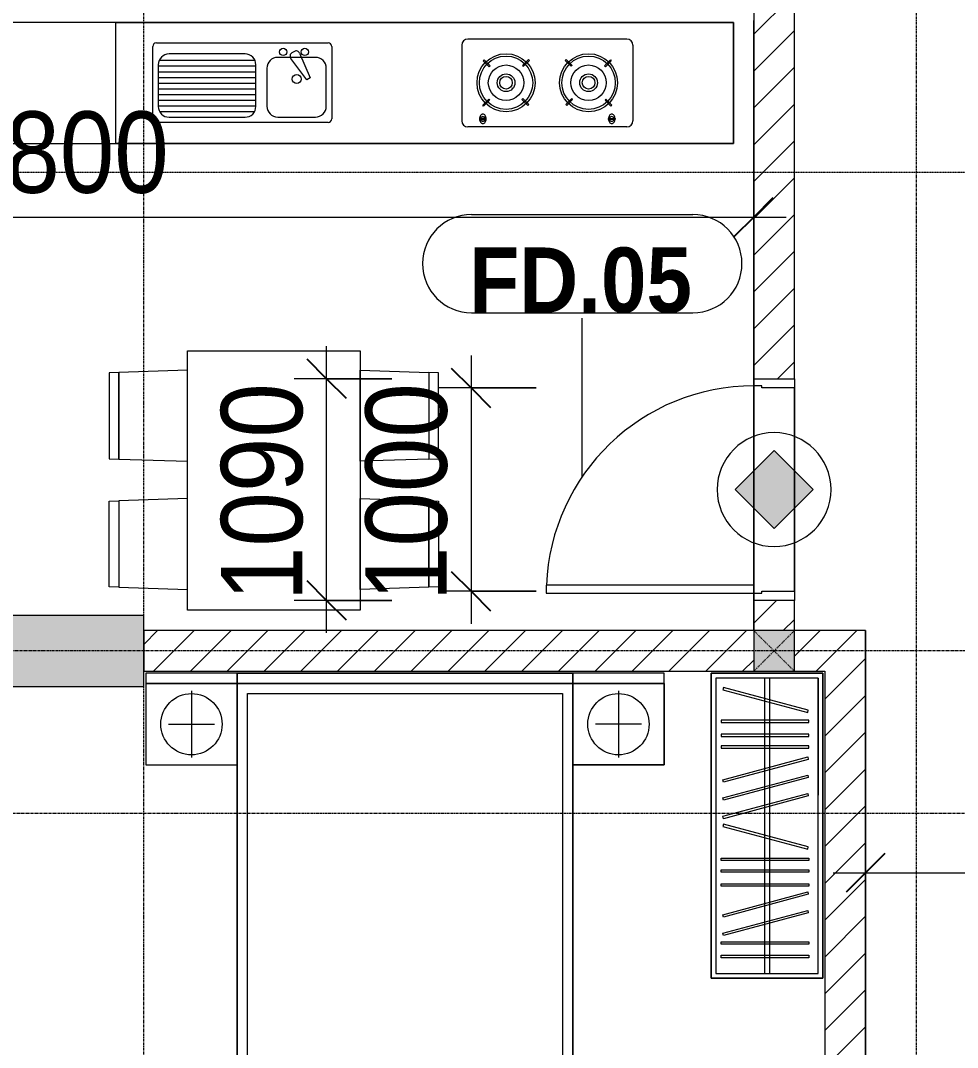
# Model space of a CAD drawing. Header units: millimetres. Extents: x 1591 to 239055, y -15958 to 83255.
# Drawn here: x 134127 to 138734, y 43387 to 48437 of the extents above; entities that cross this region are included whole.
import ezdxf

# ---------------------------------------------------------------- set-up
doc = ezdxf.new("R2010")
doc.units = ezdxf.units.MM
for name, pattern in [('Dash', [6, 3, -3]), ('Dash Dot 3_16_', [7.9375, 4.7625, -1.5875, 0, -1.5875]), ('Grid Line', [22.225, 12.7, -3.175, 3.175, -3.175])]:
    doc.linetypes.add(name, pattern=pattern)
for name, color, linetype, lineweight in [('0-1', 250, 'Continuous', 5), ('A-ANNO-DIMS', 211, 'Continuous', 9), ('A-ANNO-DIMS-160', 211, 'Continuous', 9), ('A-ANNO-NOTE', 131, 'Continuous', 9), ('A-DETL-GENF-2', 1, 'Continuous', 9), ('A-DOOR-3', 1, 'Continuous', 9), ('A-DOOR-FRAM-1', 1, 'Continuous', 9), ('A-DOOR-IDEN', 31, 'Continuous', 9), ('A-FLOR', 192, 'Continuous', 9), ('A-FLOR-2', 9, 'Continuous', 9), ('A-WALL', 113, 'Continuous', 9), ('A-WALL-3', 113, 'Continuous', 18), ('A-WALL-PATT-2', 111, 'Continuous', 9), ('G-ANNO-SYMB-1', 111, 'Dash Dot 3_16_', 18), ('I-FURN', 30, 'Continuous', 9), ('I-FURN-1', 254, 'Continuous', 9), ('S-COLS', 52, 'Continuous', 9), ('S-COLS-1', 52, 'Continuous', 5), ('S-COLS-2', 250, 'Continuous', 18), ('S-COLS-5', 52, 'Continuous', 18), ('S-COLS-HDLN', 52, 'Dash', 9), ('S-GRID-1', 1, 'Grid Line', 9)]:
    doc.layers.add(name, color=color, linetype=linetype, lineweight=lineweight)
doc.styles.add('Arial_B_5', font='arialbd_0.ttf', dxfattribs={"width": 0.9, "height": 320})
doc.styles.add('UTM Avo', font='UTM Avo.ttf', dxfattribs={"width": 0.9, "height": 400})
doc.dimstyles.new('1_Dim_chi_tiet_2_5', dxfattribs={"dimscale": 304.8, "dimtxt": 399.720379, "dimasz": 0.629921, "dimexe": 0.524934, "dimexo": 0.0625, "dimgap": 0.052493, "dimtad": 1, "dimdec": 0, "dimrnd": 5, "dimzin": 0, "dimdsep": 46, "dimtxsty": 'UTM Avo', "dimblk1": 'OBLIQUE', "dimblk2": 'OBLIQUE', "dimsah": 1, "dimcen": 0.09, "dimdle": 0.524934, "dimazin": 0, "dimtfac": 1, "dimtdec": 4, "dimtix": 1, "dimtmove": 0, "dimatfit": 3, "dimfxl": 1.049869, "dimfxlon": 1, "dimtvp": 1, "dimtolj": 1, "dimtzin": 0, "dimarcsym": 2})
pattern_1 = [(45, (95879.7, 0), (-90.50967, 90.50967), [])]

# ---------------------------------------------------------------- blocks, each defined once
blk = doc.blocks.new('NCV_TKTC_KET CAU_rvt-1-TKCS_MB TẦNG 6-8')
at = {"layer": 'S-COLS-1'}
blk.add_hatch(color=256, dxfattribs=at).paths.add_polyline_path([(37852.6, 45161.9), (38852.6, 45161.9), (38852.6, 45511.9), (37852.6, 45511.9)])
at = {"layer": 'S-COLS-2'}
for p, q in [((38852.6, 45511.9), (37852.6, 45511.9)), ((38852.6, 45161.9), (38852.6, 45511.9)), ((37852.6, 45161.9), (38852.6, 45161.9))]:
    blk.add_line(p, q, dxfattribs=at)
blk = doc.blocks.new('HE BEP A1 - HE BEP A 2-885810-TKCS_MB TẦNG 6-8')
at = {"layer": 'I-FURN'}
for p, q in [((662.4, 594.4), (0, 594.4)), ((0, 594.4), (0, 0)), ((662.4, 0), (662.4, 594.4)), ((662.4, 594.4), (3700, 594.4)), ((662.4, 0), (662.4, 594.4)), ((3700, 594.4), (3700, 0)), ((3700, 594.4), (3700, 0)), ((3175.6, 513.2), (2394, 513.2)), ((844.9, 120.7), (844.9, 476.9)), ((862.4, 494.4), (1706.9, 494.4)), ((1724.4, 476.9), (1724.4, 120.7)), ((2364, 483.2), (2364, 111.2)), ((3205.6, 483.2), (3205.6, 111.2)), ((876.4, 408.9), (1346.8, 408.9)), ((1298.3, 440.1), (924.9, 440.1)), ((1644.4, 423.2), (1459, 423.2)), ((1602.7, 313.4), (1523.8, 418.4)), ((1541.1, 452.3), (1528.6, 445.1)), ((1566.6, 443.1), (1618.1, 322.3)), ((2474.5, 410.3), (2470.1, 405.9)), ((2470.1, 405.9), (2499.2, 376.7)), ((2503.6, 381.1), (2474.5, 410.3)), ((2692.1, 413), (2663, 383.9)), ((2667.3, 379.5), (2696.5, 408.6)), ((2696.5, 408.6), (2692.1, 413)), ((2873.2, 408.6), (2877.5, 413)), ((2902.3, 379.5), (2873.2, 408.6)), ((2877.5, 413), (2906.7, 383.9)), ((3066, 381.1), (3095.1, 410.3)), ((3099.5, 405.9), (3070.4, 376.7)), ((3095.1, 410.3), (3099.5, 405.9)), ((871.5, 386.8), (871.5, 182.3)), ((871.5, 380.9), (1351.6, 380.9)), ((1351.6, 182.3), (1351.6, 386.8)), ((1405.6, 369.9), (1405.6, 183.2)), ((1697.8, 183.2), (1697.8, 369.9)), ((2499.2, 376.7), (2503.6, 381.1)), ((2663, 383.9), (2667.3, 379.5)), ((2906.7, 383.9), (2902.3, 379.5)), ((3070.4, 376.7), (3066, 381.1)), ((871.5, 352.9), (1351.6, 352.9)), ((871.5, 324.9), (1351.6, 324.9)), ((1618.1, 322.3), (1602.7, 313.4)), ((871.5, 296.9), (1351.6, 296.9)), ((871.5, 268.9), (1351.6, 268.9)), ((871.5, 240.9), (1351.6, 240.9)), ((871.5, 212.9), (1351.6, 212.9)), ((2467.4, 188.3), (2496.5, 217.4)), ((2500.9, 213), (2471.8, 183.9)), ((2496.5, 217.4), (2500.9, 213)), ((2660.2, 215.8), (2664.6, 220.2)), ((2689.3, 186.7), (2660.2, 215.8)), ((2664.6, 220.2), (2693.7, 191.1)), ((2905, 220.2), (2875.9, 191.1)), ((2880.3, 186.7), (2909.4, 215.8)), ((2909.4, 215.8), (2905, 220.2)), ((3073.1, 217.4), (3068.7, 213)), ((3068.7, 213), (3097.9, 183.9)), ((3102.3, 188.3), (3073.1, 217.4)), ((871.5, 184.9), (1351.6, 184.9)), ((877.9, 156.9), (1345.2, 156.9)), ((2471.8, 183.9), (2467.4, 188.3)), ((2693.7, 191.1), (2689.3, 186.7)), ((2875.9, 191.1), (2880.3, 186.7)), ((3097.9, 183.9), (3102.3, 188.3)), ((1706.9, 103.2), (862.4, 103.2)), ((924.9, 128.9), (1298.3, 128.9)), ((1459, 129.9), (1644.4, 129.9)), ((2451.6, 122.3), (2451.6, 118.3)), ((2484.1, 122.3), (2451.6, 122.3)), ((2451.6, 118.3), (2484.1, 118.3)), ((2484.1, 118.3), (2484.1, 122.3)), ((3085.5, 118.3), (3085.5, 122.3)), ((3085.5, 122.3), (3118, 122.3)), ((3118, 118.3), (3085.5, 118.3)), ((3118, 122.3), (3118, 118.3)), ((3175.6, 81.2), (2394, 81.2)), ((0, 0), (662.4, 0)), ((3700, 0), (662.4, 0))]:
    blk.add_line(p, q, dxfattribs=at)
for centre, radius in [((1485.9, 449.9), 17.8), ((1592.6, 449.9), 17.8), ((2581.9, 298.5), 142.6), ((2581.9, 298.5), 131.3), ((2987.7, 298.5), 142.6), ((2987.7, 298.5), 131.3), ((2581.9, 298.5), 87.2), ((2987.7, 298.5), 87.2), ((1552.8, 316.6), 22.2), ((2581.9, 298.5), 43.6), ((2581.9, 298.5), 30.9), ((2987.7, 298.5), 43.6), ((2987.7, 298.5), 30.9)]:
    blk.add_circle(centre, radius, dxfattribs=at)
for centre, radius, start, end in [((2394, 483.2), 30, 90, 180), ((3175.6, 483.2), 30, 360, 90), ((862.4, 476.9), 17.5, 90, 180), ((1549.9, 436.9), 17.8, 20.5379, 119.9521), ((1706.9, 476.9), 17.5, 0, 90), ((924.9, 386.8), 53.3, 90, 180), ((1298.3, 386.8), 53.3, 360, 90), ((1459, 369.9), 53.3, 90, 180), ((1537.5, 429.7), 17.8, 119.9521, 219.4618), ((1644.4, 369.9), 53.3, 360, 90), ((924.9, 182.3), 53.3, 180, 270), ((1298.3, 182.3), 53.3, 270, 360), ((1459, 183.2), 53.3, 180, 270), ((1644.4, 183.2), 53.3, 270, 360), ((862.4, 120.7), 17.5, 180, 270), ((1706.9, 120.7), 17.5, 270, 360), ((2394, 111.2), 30, 180, 270), ((2485.1, 120.7), 33.5, 163.9419, 180), ((2485.1, 120.7), 33.5, 180, 196.0581), ((2476.6, 123.1), 24.7, 145.204, 163.9419), ((2476.6, 118.2), 24.7, 196.0581, 214.796), ((2467.8, 120.3), 11.6, 9.9102, 170.0898), ((2467.8, 120.3), 11.6, 189.7177, 350.2823), ((2471.3, 126.9), 18.1, 120.7976, 145.204), ((2471.3, 114.5), 18.1, 214.796, 239.2024), ((2467.9, 132.6), 11.5, 90, 120.7976), ((2467.9, 132.6), 11.5, 59.2024, 90), ((2464.5, 126.9), 18.1, 34.796, 59.2024), ((2464.5, 114.5), 18.1, 300.7976, 325.204), ((2459.1, 123.1), 24.7, 16.0581, 34.796), ((2459.1, 118.2), 24.7, 325.204, 343.9419), ((2450.6, 120.7), 33.5, 0, 16.0581), ((2450.6, 120.7), 33.5, 343.9419, 0), ((3119, 120.7), 33.5, 163.9419, 180), ((3119, 120.7), 33.5, 180, 196.0581), ((3110.5, 123.1), 24.7, 145.204, 163.9419), ((3110.5, 118.2), 24.7, 196.0581, 214.796), ((3105.2, 126.9), 18.1, 120.7976, 145.204), ((3105.2, 114.5), 18.1, 214.796, 239.2024), ((3101.8, 120.3), 11.6, 9.9102, 170.0898), ((3101.8, 120.3), 11.6, 189.7177, 350.2823), ((3101.8, 132.6), 11.5, 90, 120.7976), ((3101.8, 132.6), 11.5, 59.2024, 90), ((3098.4, 126.9), 18.1, 34.796, 59.2024), ((3098.4, 114.5), 18.1, 300.7976, 325.204), ((3093, 123.1), 24.7, 16.0581, 34.796), ((3093, 118.2), 24.7, 325.204, 343.9419), ((3084.5, 120.7), 33.5, 0, 16.0581), ((3084.5, 120.7), 33.5, 343.9419, 0), ((3175.6, 111.2), 30, 270, 0), ((2467.9, 108.8), 11.5, 239.2024, 270), ((2467.9, 108.8), 11.5, 270, 300.7976), ((3101.8, 108.8), 11.5, 239.2024, 270), ((3101.8, 108.8), 11.5, 270, 300.7976)]:
    blk.add_arc(centre, radius, start, end, dxfattribs=at)
at = {"layer": 'I-FURN-1'}
for p, q in [((3700, 594.4), (0, 594.4)), ((0, 594.4), (0, 0)), ((3700, 0), (3700, 594.4)), ((0, 0), (3700, 0))]:
    blk.add_line(p, q, dxfattribs=at)
blk = doc.blocks.new('RES_BAN AN 1 - RES_BAN AN 1-885813-TKCS_MB TẦNG 6-8')
at = {"layer": 'I-FURN-1'}
for p, q in [((-425, 1275), (425, 1275)), ((-425, 0), (-425, 1275)), ((425, 1275), (425, 0)), ((-761.9, 1168.8), (-809.6, 1167.2)), ((-809.6, 1167.2), (-809.6, 745.3)), ((-425, 1180), (-761.9, 1168.8)), ((-761.9, 1168.8), (-761.9, 743.8)), ((-761.9, 743.8), (-761.9, 1168.8)), ((-425, 732.5), (-425, 1180)), ((425, 1180), (761.9, 1168.8)), ((425, 732.5), (425, 1180)), ((761.9, 1168.8), (761.9, 743.8)), ((761.9, 1168.8), (761.9, 743.8)), ((809.6, 1167.2), (761.9, 1168.8)), ((809.6, 745.3), (809.6, 1167.2)), ((-809.6, 745.3), (-761.9, 743.8)), ((-761.9, 743.8), (-425, 732.5)), ((761.9, 743.8), (425, 732.5)), ((761.9, 743.8), (809.6, 745.3)), ((-809.6, 536.9), (-761.9, 538.5)), ((-809.6, 115.1), (-809.6, 536.9)), ((-425, 549.7), (-761.9, 538.5)), ((-761.9, 538.5), (-761.9, 113.5)), ((-761.9, 538.5), (-761.9, 113.5)), ((-425, 102.3), (-425, 549.7)), ((425, 549.7), (761.9, 538.5)), ((425, 102.3), (425, 549.7)), ((761.9, 538.5), (761.9, 113.5)), ((761.9, 538.5), (809.6, 536.9)), ((761.9, 113.5), (761.9, 538.5)), ((809.6, 536.9), (809.6, 115.1)), ((-761.9, 113.5), (-809.6, 115.1)), ((-761.9, 113.5), (-425, 102.3)), ((761.9, 113.5), (425, 102.3)), ((809.6, 115.1), (761.9, 113.5)), ((425, 0), (-425, 0))]:
    blk.add_line(p, q, dxfattribs=at)
blk = doc.blocks.new('GIUONG NGU-2TAB-1600x2000 - GIUONG NGU-2TAB-1600x2000-885815-TKCS_MB TẦNG 6-8')
at = {"layer": 'I-FURN-1'}
for p, q in [((458.5, 0), (8.5, 0)), ((8.5, 0), (8.5, -50)), ((458.5, -50), (458.5, 0)), ((2108.2, 0), (458.5, 0)), ((458.5, 0), (458.5, -50)), ((458.5, 0), (2108.2, 0)), ((2108.2, -50), (2108.2, 0)), ((458.5, -50), (8.5, -50)), ((8.5, -50), (8.5, -450.3)), ((8.5, -50), (458.5, -50)), ((458.5, -50), (8.5, -50)), ((8.5, -50), (8.5, -450.3)), ((458.5, -450.3), (458.5, -50)), ((2108.2, -50), (458.5, -50)), ((458.5, -50), (458.5, -1938.9)), ((458.5, -50), (2108.2, -50)), ((458.5, -1938.9), (458.5, -50)), ((458.5, -450.3), (458.5, -50)), ((458.5, -50), (2108.2, -50)), ((2558.2, 0), (2108.2, 0)), ((2108.2, 0), (2108.2, -50)), ((2558.2, -50), (2108.2, -50)), ((2108.2, -50), (2108.2, -450.3)), ((2108.2, -1938.9), (2108.2, -50)), ((2108.2, -50), (2558.2, -50)), ((2108.2, -50), (2558.2, -50)), ((2108.2, -450.3), (2108.2, -50)), ((2108.2, -50), (2108.2, -1938.9)), ((2558.2, -50), (2558.2, 0)), ((2558.2, -450.3), (2558.2, -50)), ((2558.2, -50), (2558.2, -450.3)), ((233.5, -86.8), (233.5, -413.5)), ((508.5, -100), (2058.2, -100)), ((508.5, -1938.9), (508.5, -100)), ((2058.2, -100), (2058.2, -1938.9)), ((2333.2, -86.8), (2333.2, -413.5)), ((120.2, -250.2), (346.8, -250.2)), ((2446.5, -250.2), (2219.8, -250.2)), ((8.5, -450.3), (458.5, -450.3)), ((8.5, -450.3), (458.5, -450.3)), ((2108.2, -450.3), (2558.2, -450.3)), ((2558.2, -450.3), (2108.2, -450.3)), ((1997.1, -2000), (569.6, -2000)), ((569.6, -2050), (1997.1, -2050)), ((1997.1, -2050), (569.6, -2050))]:
    blk.add_line(p, q, dxfattribs=at)
for centre in [(233.5, -250.2), (2333.2, -250.2)]:
    blk.add_circle(centre, 150.7, dxfattribs=at)
for centre, radius, start, end in [((569.6, -1938.9), 111.1, 180, 270), ((569.6, -1938.9), 111.1, 180, 270), ((569.6, -1938.9), 61.1, 180, 270), ((1997.1, -1938.9), 111.1, 270, 360), ((1997.1, -1938.9), 61.1, 270, 0), ((1997.1, -1938.9), 111.1, 270, 0)]:
    blk.add_arc(centre, radius, start, end, dxfattribs=at)
blk = doc.blocks.new('TU QUAN AO-SUITE ROOM_3 - TU QUAN AO-SUITE ROOM_3-901193-TKCS_MB TẦNG 6-8')
at = {"layer": 'I-FURN-1'}
for p, q in [((-550, 1500), (0, 1500)), ((-550, 0), (-550, 1500)), ((0, 1500), (-550, 1500)), ((-550, 1500), (-550, 0)), ((-24, 1476), (-526, 1476)), ((-526, 1476), (-526, 600)), ((-526, 1476), (-526, 24)), ((-287, 576), (-287, 1476)), ((-263, 576), (-263, 1476)), ((-24, 24), (-24, 1476)), ((0, 1500), (0, 0)), ((0, 0), (0, 1500)), ((-480.1, 1386.9), (-480.1, 1398.9)), ((-480.1, 1398.9), (-50.1, 1398.9)), ((-480.1, 1386.9), (-480.1, 1398.9)), ((-50.1, 1386.9), (-480.1, 1386.9)), ((-50.1, 1398.9), (-50.1, 1386.9)), ((-480.1, 1320.5), (-480.1, 1332.5)), ((-480.1, 1332.5), (-50.1, 1332.5)), ((-480.1, 1320.5), (-480.1, 1332.5)), ((-50.1, 1320.5), (-480.1, 1320.5)), ((-50.1, 1332.5), (-50.1, 1320.5)), ((-478.3, 1178.1), (-61.3, 1289.9)), ((-58.2, 1278.3), (-475.2, 1166.5)), ((-61.3, 1289.9), (-58.2, 1278.3)), ((-478.3, 1086.9), (-61.3, 1198.6)), ((-475.2, 1166.5), (-478.3, 1178.1)), ((-58.2, 1187.1), (-475.2, 1075.3)), ((-61.3, 1198.6), (-58.2, 1187.1)), ((-475.2, 1075.3), (-478.3, 1086.9)), ((-480.1, 1035.3), (-480.1, 1047.3)), ((-480.1, 1047.3), (-50.1, 1047.3)), ((-480.1, 1035.3), (-480.1, 1047.3)), ((-50.1, 1035.3), (-480.1, 1035.3)), ((-50.1, 1047.3), (-50.1, 1035.3)), ((-480.1, 965.8), (-480.1, 977.8)), ((-480.1, 977.8), (-50.1, 977.8)), ((-480.1, 965.8), (-480.1, 977.8)), ((-50.1, 965.8), (-480.1, 965.8)), ((-50.1, 977.8), (-50.1, 965.8)), ((-480.1, 908.6), (-480.1, 920.6)), ((-480.1, 920.6), (-50.1, 920.6)), ((-480.1, 908.6), (-480.1, 920.6)), ((-50.1, 920.6), (-50.1, 908.6)), ((-50.1, 908.6), (-480.1, 908.6)), ((-475.2, 865.5), (-478.3, 853.9)), ((-58.2, 753.7), (-475.2, 865.5)), ((-478.3, 853.9), (-61.3, 742.1)), ((-478.3, 603.1), (-61.3, 714.9)), ((-61.3, 742.1), (-58.2, 753.7)), ((-61.3, 714.9), (-58.2, 703.3)), ((-58.2, 703.3), (-475.2, 591.5)), ((-478.3, 511.9), (-61.3, 623.6)), ((-58.2, 612.1), (-475.2, 500.3)), ((-61.3, 623.6), (-58.2, 612.1)), ((-550, 24), (-550, 576)), ((-526, 24), (-526, 600)), ((-475.2, 591.5), (-478.3, 603.1)), ((-287, 24), (-287, 576)), ((-263, 24), (-263, 576)), ((-478.3, 423.1), (-61.3, 534.9)), ((-475.2, 500.3), (-478.3, 511.9)), ((-58.2, 523.3), (-475.2, 411.5)), ((-61.3, 534.9), (-58.2, 523.3)), ((-475.2, 411.5), (-478.3, 423.1)), ((-480.1, 368.4), (-480.1, 356.4)), ((-50.1, 368.4), (-480.1, 368.4)), ((-480.1, 356.4), (-50.1, 356.4)), ((-50.1, 356.4), (-50.1, 368.4)), ((-480.1, 311.2), (-480.1, 299.2)), ((-50.1, 311.2), (-480.1, 311.2)), ((-50.1, 299.2), (-50.1, 311.2)), ((-480.1, 299.2), (-50.1, 299.2)), ((-480.1, 241.7), (-480.1, 229.7)), ((-50.1, 241.7), (-480.1, 241.7)), ((-480.1, 229.7), (-50.1, 229.7)), ((-50.1, 229.7), (-50.1, 241.7)), ((-475.2, 192.7), (-478.3, 181.1)), ((-478.3, 181.1), (-61.3, 69.4)), ((-58.2, 80.9), (-475.2, 192.7)), ((-61.3, 69.4), (-58.2, 80.9)), ((-526, 24), (-24, 24)), ((0, 0), (-550, 0)), ((-550, 0), (0, 0))]:
    blk.add_line(p, q, dxfattribs=at)
blk = doc.blocks.new('NCV_TKTC_TANG 6 - 8_rvt-2-TKCS_MB TẦNG 6-8')
at = {"layer": 'A-FLOR-2'}
for p, q in [((41852.6, 45436.9), (41852.6, 48436.9)), ((41852.4, 46677.4), (41852.4, 45587.4)), ((42052.4, 45630.3), (42052.4, 46630.3))]:
    blk.add_line(p, q, dxfattribs=at)
at = {"layer": 'I-FURN-1'}
for name, p in [('HE BEP A1 - HE BEP A 2-885810-TKCS_MB TẦNG 6-8', (38052.6, 47832.6)), ('RES_BAN AN 1 - RES_BAN AN 1-885813-TKCS_MB TẦNG 6-8', (39492.6, 45536.9)), ('GIUONG NGU-2TAB-1600x2000 - GIUONG NGU-2TAB-1600x2000-885815-TKCS_MB TẦNG 6-8', (38854.1, 45226.9))]:
    blk.add_blockref(name, p, dxfattribs=at)
at = {"layer": 'I-FURN-1', "rotation": 180}
blk.add_blockref('TU QUAN AO-SUITE ROOM_3 - TU QUAN AO-SUITE ROOM_3-901193-TKCS_MB TẦNG 6-8', (41642.6, 45226.9), dxfattribs=at)
blk = doc.blocks.new('G1_SOF - BO TRU - 200x200-3056268-TKCS_MB TẦNG 6-8')
at = {"layer": 'S-COLS'}
blk.add_hatch(color=256, dxfattribs=at).paths.add_polyline_path([(100, -100), (100, 100), (-100, 100), (-100, -100)])
at = {"layer": 'S-COLS-5'}
for p, q in [((100, 100), (-100, 100)), ((-100, 100), (-100, -100)), ((100, -100), (100, 100)), ((-100, -100), (100, -100))]:
    blk.add_line(p, q, dxfattribs=at)
at = {"layer": 'S-COLS-HDLN'}
for p, q in [((100, 100), (-100, -100)), ((-100, 100), (100, -100))]:
    blk.add_line(p, q, dxfattribs=at)
blk = doc.blocks.new('FD_05 - FD_05-1000x2200mm-835433-TKCS_MB TẦNG 6-8')
at = {"layer": 'A-DETL-GENF-2'}
for p, q in [((510, -100), (470, -100)), ((470, -100), (470, -1120)), ((510, -1120), (510, -100)), ((470, -1120), (510, -1120))]:
    blk.add_line(p, q, dxfattribs=at)
blk.add_arc((510, -100), 1020, 180, 267.7525, dxfattribs=at)
at = {"layer": 'A-DOOR-FRAM-1'}
for p, q in [((-545, 100), (-500, 100)), ((-545, -100), (-545, 100)), ((-500, 100), (-500, -60)), ((500, 100), (545, 100)), ((500, -60), (500, 100)), ((545, 100), (545, -100)), ((-510, -100), (-545, -100)), ((-500, -60), (-510, -60)), ((-510, -60), (-510, -100)), ((510, -60), (500, -60)), ((510, -100), (510, -60)), ((545, -100), (510, -100))]:
    blk.add_line(p, q, dxfattribs=at)
blk = doc.blocks.new('HDNDCT_GHI CHÚ CỬA CHỐNG CHÁY EI30 - HDNDCT_GHI CHÚ CỬA CHỐNG CHÁY EI30-2461928-TKCS_MB TẦNG 6-8')
at = {"layer": 'A-ANNO-NOTE'}
blk.add_hatch(color=256, dxfattribs=at).paths.add_polyline_path([(-1.2, 0), (0, 1.2), (1.2, 0), (0, -1.2)])
for p, q in [((0, 1.2), (-1.2, 0)), ((1.2, 0), (0, 1.2)), ((-1.2, 0), (0, -1.2)), ((0, -1.2), (1.2, 0))]:
    blk.add_line(p, q, dxfattribs=at)
for start, end in [(360, 180), (180, 360)]:
    blk.add_arc((0, 0), 1.75, start, end, dxfattribs=at)
blk = doc.blocks.new('DIMBLOCK57-TKCS_MB TẦNG 6-8')
at = {"layer": 'A-ANNO-DIMS-160'}
for p, q in [((138282.3, 44566.1), (138282.3, 44086.1)), ((138282.3, 44246.1), (138282.3, 44566.1)), ((140332.3, 44566.1), (140332.3, 44086.1)), ((140332.3, 44246.1), (140332.3, 44566.1)), ((138122.3, 44246.1), (140492.3, 44246.1))]:
    blk.add_line(p, q, dxfattribs=at)
at = {"layer": 'A-ANNO-DIMS-160', "lineweight": 25}
for p, q in [((138282.3, 44246.1), (138378.3, 44342.1)), ((140332.3, 44246.1), (140428.3, 44342.1)), ((138282.3, 44246.1), (138186.3, 44150.1)), ((140332.3, 44246.1), (140236.3, 44150.1))]:
    blk.add_line(p, q, dxfattribs=at)
at = {"layer": 'A-ANNO-DIMS-160', "color": 0, "insert": (138759.5, 44765.7), "char_height": 400, "width": 1314.636, "attachment_point": 1, "line_spacing_factor": 1.110334, "style": 'UTM Avo'}
blk.add_mtext('2050', dxfattribs=at)
blk = doc.blocks.new('_Oblique')
at = {"color": 0, "linetype": 'ByBlock', "lineweight": -2}
blk.add_line((-0.5, -0.5), (0.5, 0.5), dxfattribs=at)
blk = doc.blocks.new('DIMBLOCK89-TKCS_MB TẦNG 6-8')
at = {"layer": 'A-ANNO-DIMS-160'}
for p, q in [((130932.3, 47790.3), (130932.3, 47310.3)), ((130932.3, 47470.3), (130932.3, 47790.3)), ((137732.3, 47790.3), (137732.3, 47310.3)), ((137732.3, 47470.3), (137732.3, 47790.3)), ((130772.3, 47470.3), (137892.3, 47470.3))]:
    blk.add_line(p, q, dxfattribs=at)
at = {"layer": 'A-ANNO-DIMS-160', "lineweight": 25}
for p, q in [((130932.3, 47470.3), (131028.3, 47566.3)), ((137732.3, 47470.3), (137828.3, 47566.3)), ((130932.3, 47470.3), (130836.3, 47374.3)), ((137732.3, 47470.3), (137636.3, 47374.3))]:
    blk.add_line(p, q, dxfattribs=at)
at = {"layer": 'A-ANNO-DIMS-160', "color": 0, "insert": (133784.5, 47989.9), "char_height": 400, "width": 1314.636, "attachment_point": 1, "line_spacing_factor": 1.110334, "style": 'UTM Avo'}
blk.add_mtext('6800', dxfattribs=at)
blk = doc.blocks.new('DIMBLOCK249-TKCS_MB TẦNG 6-8')
at = {"layer": 'A-ANNO-DIMS-160'}
for p, q in [((136342.4, 46790.3), (136342.4, 45470.3)), ((136662.4, 46630.3), (136182.4, 46630.3)), ((136342.4, 46630.3), (136662.4, 46630.3)), ((136662.4, 45630.3), (136182.4, 45630.3)), ((136342.4, 45630.3), (136662.4, 45630.3))]:
    blk.add_line(p, q, dxfattribs=at)
at = {"layer": 'A-ANNO-DIMS-160', "lineweight": 25}
for p, q in [((136342.4, 46630.3), (136246.4, 46726.3)), ((136342.4, 46630.3), (136438.4, 46534.3)), ((136342.4, 45630.3), (136246.4, 45726.3)), ((136342.4, 45630.3), (136438.4, 45534.3))]:
    blk.add_line(p, q, dxfattribs=at)
at = {"layer": 'A-ANNO-DIMS-160', "color": 0, "insert": (135822.8, 45582.5), "char_height": 400, "width": 1314.636, "attachment_point": 1, "rotation": 90, "line_spacing_factor": 1.110334, "style": 'UTM Avo'}
blk.add_mtext('1000', dxfattribs=at)
blk = doc.blocks.new('DIMBLOCK250-TKCS_MB TẦNG 6-8')
at = {"layer": 'A-ANNO-DIMS-160'}
for p, q in [((135632, 45425.3), (135632, 46835.3)), ((135952, 46675.3), (135472, 46675.3)), ((135632, 46675.3), (135952, 46675.3)), ((135952, 45585.3), (135472, 45585.3)), ((135632, 45585.3), (135952, 45585.3))]:
    blk.add_line(p, q, dxfattribs=at)
at = {"layer": 'A-ANNO-DIMS-160', "lineweight": 25}
for p, q in [((135632, 46675.3), (135536, 46771.3)), ((135632, 46675.3), (135728, 46579.3)), ((135632, 45585.3), (135536, 45681.3)), ((135632, 45585.3), (135728, 45489.3))]:
    blk.add_line(p, q, dxfattribs=at)
at = {"layer": 'A-ANNO-DIMS-160', "color": 0, "insert": (135112.4, 45582.5), "char_height": 400, "width": 1314.636, "attachment_point": 1, "rotation": 90, "line_spacing_factor": 1.110334, "style": 'UTM Avo'}
blk.add_mtext('1090', dxfattribs=at)
blk = doc.blocks.new('STN_Door Tag - STN_Door Tag-1788670-TKCS_MB TẦNG 6-8')
at = {"layer": 'A-DOOR-IDEN'}
for p, q in [((-3.37, 1.495), (3.431, 1.495)), ((-3.37, -1.524), (3.431, -1.524))]:
    blk.add_line(p, q, dxfattribs=at)
for centre, start, end in [((-3.37, -0.015), 90, 270), ((3.431, -0.015), 270, 90)]:
    blk.add_arc(centre, 1.509, start, end, dxfattribs=at)

msp = doc.modelspace()

# ---------------------------------------------------------------- hatches: boundary and pattern name
at = {"layer": 'A-WALL-PATT-2'}
h = msp.add_hatch(dxfattribs=at)
h.set_pattern_fill('FP_1', color=256, style=0, pattern_type=2)
h.set_pattern_definition(pattern_1)
h.paths.add_polyline_path([(137932.3, 45436.9), (137932.3, 45585.3), (137732.3, 45585.3), (137732.3, 45436.9)])
h.paths.add_polyline_path([(137932.3, 46675.3), (137932.3, 49486.9), (137732.3, 49486.9), (137732.3, 46675.3)])
h = msp.add_hatch(dxfattribs=at)
h.set_pattern_fill('FP_1', color=256, style=0, pattern_type=2)
h.set_pattern_definition(pattern_1)
h.paths.add_polyline_path([(138282.3, 45236.9), (138282.3, 45436.9), (137932.3, 45436.9), (137932.3, 45236.9), (138082.3, 45236.9)])
h.paths.add_polyline_path([(137485.3, 45236.9), (137732.3, 45236.9), (137732.3, 45436.9), (134732.3, 45436.9), (134732.3, 45236.9)])
h = msp.add_hatch(dxfattribs=at)
h.set_pattern_fill('FP_1', color=256, style=0, pattern_type=2)
h.set_pattern_definition(pattern_1)
h.paths.add_polyline_path([(138282.3, 42336.9), (138282.3, 45236.9), (138082.3, 45236.9), (138082.3, 42336.9)])

# ---------------------------------------------------------------- linework, layer by layer
at = {"layer": 'A-DOOR-IDEN'}
msp.add_line((136888.9, 46194.9), (136888.9, 46973.6), dxfattribs=at)
at = {"layer": 'A-FLOR'}
msp.add_line((138282.3, 45436.9), (138282.3, 42336.9), dxfattribs=at)
at = {"layer": 'A-WALL'}
for p, q in [((137732.3, 45620.3), (137732.3, 46640.3)), ((137932.3, 46630.3), (137932.3, 45630.3))]:
    msp.add_line(p, q, dxfattribs=at)
at = {"layer": 'A-WALL-3'}
for p, q in [((137732.3, 50336.9), (137732.3, 46675.3)), ((137932.3, 46675.3), (137932.3, 49486.9)), ((137732.3, 46675.3), (137932.3, 46675.3)), ((137732.3, 45585.3), (137732.3, 45436.9)), ((137932.3, 45585.3), (137732.3, 45585.3)), ((137932.3, 45436.9), (137932.3, 45585.3)), ((137732.3, 45436.9), (134732.3, 45436.9)), ((134732.3, 45436.9), (134732.3, 45236.9)), ((138282.3, 45436.9), (137932.3, 45436.9)), ((138282.3, 42336.9), (138282.3, 45436.9)), ((134732.3, 45236.9), (137732.3, 45236.9)), ((137932.3, 45236.9), (138082.3, 45236.9)), ((138082.3, 45236.9), (138082.3, 42336.9))]:
    msp.add_line(p, q, dxfattribs=at)
at = {"layer": 'G-ANNO-SYMB-1'}
msp.add_line((124639, 47691.5), (229692.1, 47691.5), dxfattribs=at)
at = {"layer": 'S-GRID-1'}
for p, q in [((134732.3, 19149.4), (134732.3, 77012.5)), ((138532.3, 19149.4), (138532.3, 77012.5)), ((221768.6, 45336.9), (132338.5, 45336.9)), ((223800.6, 44536.9), (130306.5, 44536.9))]:
    msp.add_line(p, q, dxfattribs=at)

# ---------------------------------------------------------------- block references
at = {"layer": '0-1'}
for name in ['NCV_TKTC_KET CAU_rvt-1-TKCS_MB TẦNG 6-8', 'NCV_TKTC_TANG 6 - 8_rvt-2-TKCS_MB TẦNG 6-8']:
    msp.add_blockref(name, (95879.7, 0), dxfattribs=at)
at = {"layer": 'A-ANNO-NOTE', "xscale": 160, "yscale": 160, "zscale": 160}
msp.add_blockref('HDNDCT_GHI CHÚ CỬA CHỐNG CHÁY EI30 - HDNDCT_GHI CHÚ CỬA CHỐNG CHÁY EI30-2461928-TKCS_MB TẦNG 6-8', (137832.3, 46130.3), dxfattribs=at)
at = {"layer": 'A-DOOR-3', "rotation": 269.9999999999999}
msp.add_blockref('FD_05 - FD_05-1000x2200mm-835433-TKCS_MB TẦNG 6-8', (137832.3, 46130.3), dxfattribs=at)
at = {"layer": 'A-DOOR-IDEN', "xscale": 159.9999999999999, "yscale": 159.9999999999999, "zscale": 159.9999999999999}
msp.add_blockref('STN_Door Tag - STN_Door Tag-1788670-TKCS_MB TẦNG 6-8', (136884, 47243.9), dxfattribs=at)
at = {"layer": 'S-COLS'}
msp.add_blockref('G1_SOF - BO TRU - 200x200-3056268-TKCS_MB TẦNG 6-8', (137832.3, 45336.9), dxfattribs=at)

# ---------------------------------------------------------------- texts
at = {"layer": 'A-DOOR-IDEN', "insert": (136880.8, 47158.6), "char_height": 320, "width": 1124.64, "attachment_point": 5, "line_spacing_factor": 0.936439, "style": 'Arial_B_5'}
msp.add_mtext('\\pt7.2,14.4,21.6,28.8,36,43.2,50.4,57.6,64.8,72,79.2,86.4,93.6,100.8,108,115.2,122.4,129.6,136.8,144,151.2,158.4,165.6,172.8,180,187.2,194.4,201.6,208.8,216,223.2,230.4;FD.05', dxfattribs=at)

# ---------------------------------------------------------------- dimensions: what is measured, and where the dimension line sits
at = {"layer": 'A-ANNO-DIMS'}
for base, p1, p2, override, picture, middle in [((137732.3, 47470.3), (130932.3, 47790.3), (137732.3, 47790.3), {"dimpost": '<>', "dimfxl": 6800.071331}, 'DIMBLOCK89-TKCS_MB TẦNG 6-8', (134332.3, 47693.3)), ((140332.3, 44246.1), (138282.3, 44566.1), (140332.3, 44566.1), {"dimpost": '<>', "dimfxl": 2050}, 'DIMBLOCK57-TKCS_MB TẦNG 6-8', (139307.3, 44469.1))]:
    dim = msp.add_linear_dim(base=base, p1=p1, p2=p2, dimstyle='1_Dim_chi_tiet_2_5', override=override, dxfattribs=at)
    dim.commit()
    dim.dimension.update_dxf_attribs({"geometry": picture, "text_midpoint": middle})
for base, p1, p2, override, picture, middle in [((135632, 46675.3), (135952, 45585.3), (135952, 46675.3), {"dimpost": '<>', "dimfxl": 1090}, 'DIMBLOCK250-TKCS_MB TẦNG 6-8', (135409.1, 46130.3)), ((136342.4, 45630.3), (136662.4, 46630.3), (136662.4, 45630.3), {"dimpost": '<>', "dimfxl": 1000}, 'DIMBLOCK249-TKCS_MB TẦNG 6-8', (136119.4, 46130.3))]:
    dim = msp.add_linear_dim(base=base, p1=p1, p2=p2, angle=90, dimstyle='1_Dim_chi_tiet_2_5', override=override, dxfattribs=at)
    dim.commit()
    dim.dimension.update_dxf_attribs({"geometry": picture, "text_midpoint": middle})

doc.saveas('drawing.dxf')
